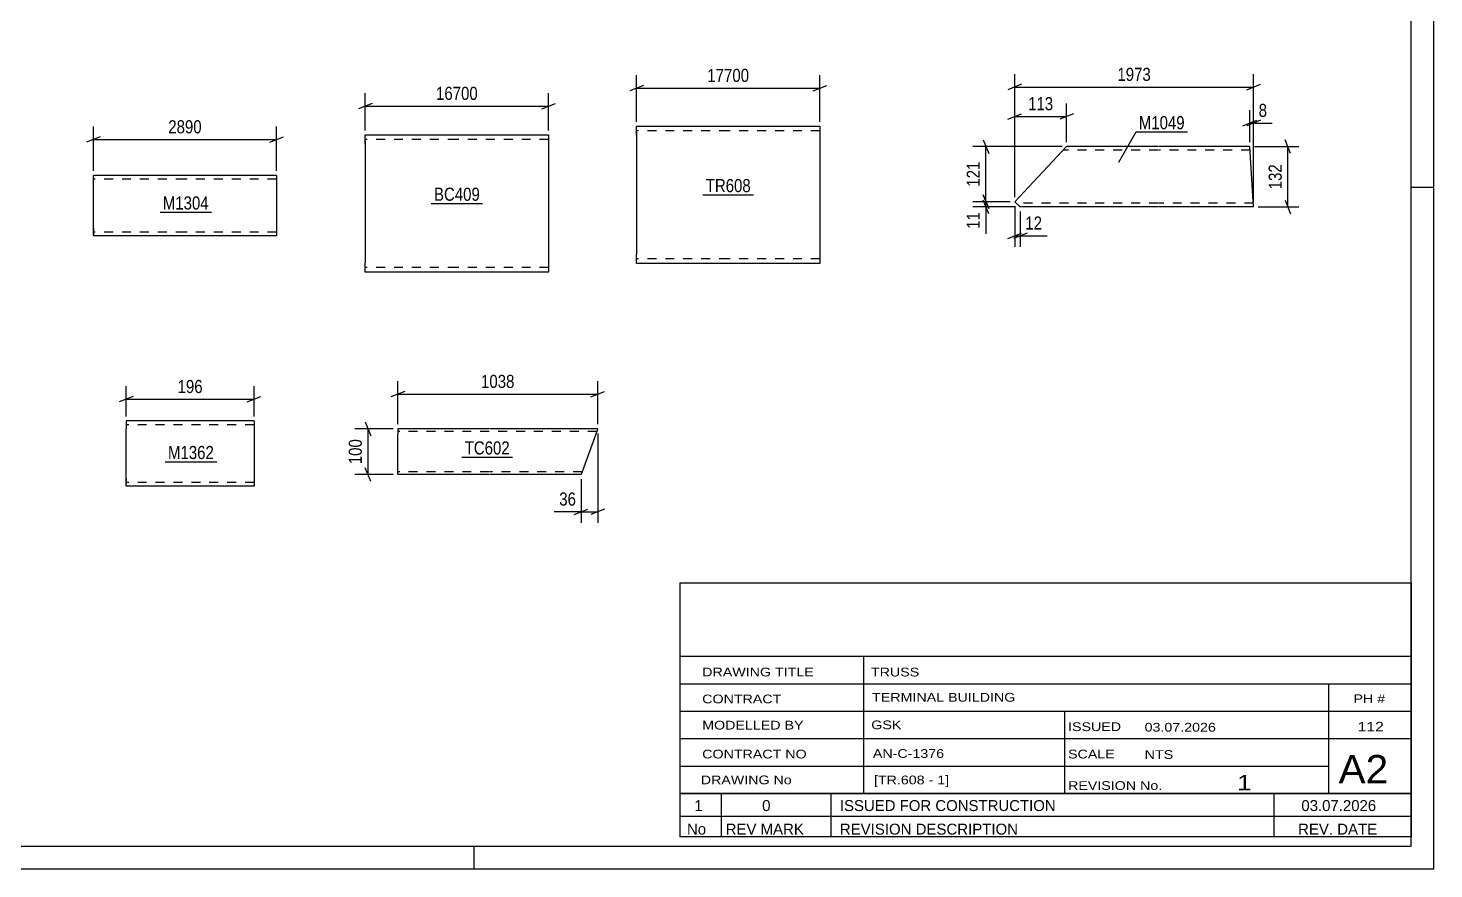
# Model space of a CAD drawing. Header units: millimetres. Extents: x 0 to 594, y 0 to 420.
# Drawn here: x 286.4 to 594, y 0 to 183.9 of the extents above; entities that cross this region are included whole.
import ezdxf

# ---------------------------------------------------------------- set-up
doc = ezdxf.new("R2010")
doc.units = ezdxf.units.MM
doc.linetypes.add('DXK_LINE_DOT2', pattern=[3.9198, 1.9599, -1.9599])
doc.styles.add('Arial Narrow', font='ARIALN.TTF', dxfattribs={"height": 0.2})

# ---------------------------------------------------------------- blocks, each defined once
blk = doc.blocks.new('Unknown-761549947-1163 - 19837')
at = {"color": 5, "linetype": 'Continuous'}
for p, q in [((594, 0), (594, 420)), ((589, 5), (589, 415)), ((594, 149), (589, 149)), ((5, 5), (589, 5)), ((384, 0), (384, 5)), ((0, 0), (594, 0))]:
    blk.add_line(p, q, dxfattribs=at)
blk = doc.blocks.new('Unknown-761549947-21585 - 19837')
at = {"color": 7, "linetype": 'Continuous'}
for p, q in [((429, 16.5), (589, 16.5)), ((589, 16.5), (429, 16.5)), ((429, 16.5), (429, 11.5)), ((438, 16.5), (438, 11.5)), ((462, 16.5), (462, 11.5)), ((559, 16.5), (559, 11.5)), ((589, 16.5), (589, 11.5)), ((429, 11.5), (589, 11.5)), ((429, 11.5), (429, 7)), ((429, 11.5), (589, 11.5)), ((438, 11.5), (438, 7)), ((462, 11.5), (462, 7)), ((559, 11.5), (559, 7)), ((589, 11.5), (589, 7)), ((589, 7), (429, 7))]:
    blk.add_line(p, q, dxfattribs=at)
at = {"color": 7, "linetype": 'Continuous', "style": 'Arial Narrow'}
for s, height, width, p in [('1', 2.39, 1.196471, (432.16, 12.65)), ('0', 2.39, 1.196471, (447, 12.65)), ('ISSUED FOR CONSTRUCTION', 2.3861, 1.196471, (464, 12.65)), ('03.07.2026', 2.386, 1.196471, (565, 12.65)), ('No', 2.386, 1.2, (430.54, 7.5)), ('REV MARK', 2.386, 1.2, (439, 7.5)), ('REVISION DESCRIPTION', 2.3861, 1.2, (464, 7.5)), ('REV. DATE', 2.386, 1.2, (564.28, 7.5))]:
    blk.add_text(s, height=height, dxfattribs=dict(at, width=width)).set_placement(p)
blk = doc.blocks.new('Unknown-761549947-21586 - 19837')
at = {"color": 7, "linetype": 'Continuous'}
for p, q in [((429, 62.55), (429, 16.5)), ((429, 62.55), (589, 62.55)), ((589, 62.5), (589, 16.5)), ((429, 46.5), (589, 46.5)), ((469.14, 46.5), (469.14, 16.5)), ((429, 40.5), (589, 40.5)), ((571, 16.6), (571, 40.5)), ((429, 34.5), (589, 34.5)), ((513.14, 34.5), (513.14, 16.5)), ((429, 28.5), (589, 28.5)), ((429, 22.5), (571, 22.5)), ((429, 16.5), (589, 16.5))]:
    blk.add_line(p, q, dxfattribs=at)
at = {"color": 7, "style": 'Arial Narrow'}
for s, height, width, p in [('DRAWING TITLE', 1.9089, 1.425378, (433.88, 42.1)), ('TRUSS', 1.909, 1.425378, (470.81, 42.09)), ('CONTRACT', 1.909, 1.425378, (433.88, 36.21)), ('TERMINAL BUILDING', 1.9089, 1.425378, (471.06, 36.57)), ('MODELLED BY', 1.9089, 1.425378, (433.88, 30.48)), ('GSK', 1.909, 1.425378, (470.88, 30.54)), ('ISSUED', 1.909, 1.425378, (513.94, 30.14)), ('03.07.2026', 1.909, 1.425378, (530.69, 30.02)), ('CONTRACT NO', 1.9089, 1.425378, (433.88, 24.16)), ('AN-C-1376', 1.909, 1.425378, (471.23, 24.28)), ('SCALE', 1.909, 1.425378, (513.94, 24.15)), ('A2', 6.204, 1.25, (573.14, 18.7)), ('DRAWING No', 1.909, 1.425378, (433.56, 18.5)), ('[TR.608 - 1]', 1.9089, 1.425378, (471.46, 18.49)), ('REVISION No.', 1.9089, 1.425378, (513.94, 17.27)), ('1', 3.34, 1.5, (550.91, 17.18))]:
    blk.add_text(s, height=height, dxfattribs=dict(at, width=width)).set_placement(p)
at = {"color": 7, "linetype": 'Continuous', "style": 'Arial Narrow', "width": 1.43}
for s, height, p in [('PH #', 1.909, (576.4, 36.25)), ('112', 2.1, (577.3, 30.05)), ('NTS', 1.909, (530.7, 24.05))]:
    blk.add_text(s, height=height, dxfattribs=at).set_placement(p)
blk = doc.blocks.new('Part-761549947-13100 - 13099')
at = {"color": 2, "linetype": 'Continuous'}
for p, q in [((367.27, 96.25), (367.27, 95.05)), ((387.27, 96.25), (367.27, 96.25)), ((411, 96.25), (387.37, 96.25)), ((410.87, 95.9), (407.37, 86.25)), ((410.97, 96.16), (410.87, 95.9)), ((411, 96.25), (410.97, 96.16)), ((367.27, 87.45), (367.27, 95.05)), ((367.27, 86.34), (367.27, 87.45)), ((367.27, 86.25), (367.27, 86.34)), ((387.27, 86.25), (367.27, 86.25)), ((407.37, 86.25), (387.37, 86.25))]:
    blk.add_line(p, q, dxfattribs=at)
at = {"color": 7, "linetype": 'DXK_LINE_DOT2'}
for p, q in [((367.27, 96.25), (367.27, 96.16)), ((367.27, 96.16), (367.27, 95.9)), ((387.27, 95.65), (367.27, 95.65)), ((410.78, 95.65), (387.37, 95.65)), ((367.27, 86.6), (367.27, 87.45)), ((387.27, 86.85), (367.27, 86.85)), ((407.59, 86.85), (387.37, 86.85))]:
    blk.add_line(p, q, dxfattribs=at)
blk = doc.blocks.new('Part-761549947-9181 - 9180')
at = {"color": 2, "linetype": 'Continuous'}
for p, q in [((502.27, 145.91), (513.62, 157.98)), ((533.62, 157.98), (513.62, 157.98)), ((553.72, 157.98), (533.72, 157.98)), ((554.53, 144.78), (553.72, 157.98)), ((503.47, 144.78), (502.27, 145.91)), ((533.62, 144.78), (503.47, 144.78)), ((554.53, 144.78), (533.72, 144.78))]:
    blk.add_line(p, q, dxfattribs=at)
at = {"color": 7, "linetype": 'DXK_LINE_DOT2'}
for p, q in [((533.62, 157.18), (512.86, 157.18)), ((553.77, 157.18), (533.72, 157.18)), ((533.62, 145.58), (502.62, 145.58)), ((554.48, 145.58), (533.72, 145.58)), ((554.48, 145.58), (554.47, 145.64))]:
    blk.add_line(p, q, dxfattribs=at)
blk = doc.blocks.new('Part-761549947-9220 - 9219')
at = {"color": 2, "linetype": 'Continuous'}
for p, q in [((320.63, 151.69), (300.63, 151.69)), ((300.63, 140.09), (300.63, 151.69)), ((340.73, 151.69), (320.73, 151.69)), ((340.73, 151.69), (340.73, 138.49)), ((300.63, 140.09), (300.63, 138.49)), ((320.63, 138.49), (300.63, 138.49)), ((340.73, 138.49), (320.73, 138.49))]:
    blk.add_line(p, q, dxfattribs=at)
at = {"color": 7, "linetype": 'DXK_LINE_DOT2'}
for p, q in [((320.63, 150.89), (300.63, 150.89)), ((340.73, 150.89), (320.73, 150.89)), ((300.63, 138.62), (300.63, 140.09)), ((300.63, 139.29), (300.63, 139.35)), ((320.63, 139.29), (300.63, 139.29)), ((340.73, 139.29), (320.73, 139.29)), ((340.73, 139.29), (340.73, 139.35))]:
    blk.add_line(p, q, dxfattribs=at)
blk = doc.blocks.new('Part-761549947-9278 - 9277')
at = {"color": 2, "linetype": 'Continuous'}
for p, q in [((360.15, 158.53), (360.15, 160.53)), ((360.15, 160.53), (380.15, 160.53)), ((380.25, 160.53), (400.25, 160.53)), ((400.25, 160.53), (400.25, 130.53)), ((360.15, 158.53), (360.15, 132.53)), ((360.15, 130.53), (360.15, 132.53)), ((380.15, 130.53), (360.15, 130.53)), ((400.25, 130.53), (380.25, 130.53))]:
    blk.add_line(p, q, dxfattribs=at)
at = {"color": 7, "linetype": 'DXK_LINE_DOT2'}
for p, q in [((380.15, 159.53), (360.15, 159.53)), ((360.15, 159.24), (360.15, 158.53)), ((400.25, 159.53), (380.25, 159.53)), ((360.15, 131.53), (360.15, 131.61)), ((360.15, 131.53), (360.15, 131.61)), ((380.15, 131.53), (360.15, 131.53)), ((400.25, 131.53), (380.25, 131.53)), ((400.25, 131.53), (400.25, 131.61))]:
    blk.add_line(p, q, dxfattribs=at)
blk = doc.blocks.new('Part-761549947-9370 - 9369')
at = {"color": 2, "linetype": 'Continuous'}
for p, q in [((307.81, 97.97), (307.81, 96.26)), ((335.81, 97.97), (307.81, 97.97)), ((307.81, 85.4), (307.81, 96.26)), ((335.81, 97.84), (335.81, 97.97)), ((335.81, 97.84), (335.81, 96.26)), ((335.81, 96.26), (335.81, 83.69)), ((307.81, 83.82), (307.81, 85.4)), ((307.81, 83.69), (307.81, 83.82)), ((335.81, 83.69), (307.81, 83.69))]:
    blk.add_line(p, q, dxfattribs=at)
at = {"color": 7, "linetype": 'DXK_LINE_DOT2'}
for p, q in [((335.81, 97.12), (307.81, 97.12)), ((335.81, 97.47), (335.81, 96.26)), ((307.81, 85.4), (307.81, 84.19)), ((307.81, 84.54), (307.81, 84.61)), ((335.81, 84.54), (307.81, 84.54)), ((307.81, 83.69), (307.81, 83.69)), ((335.81, 84.61), (335.81, 84.75)), ((335.81, 84.54), (335.81, 84.61)), ((335.81, 84.54), (335.81, 84.61))]:
    blk.add_line(p, q, dxfattribs=at)
blk = doc.blocks.new('Part-761549947-9390 - 9389')
at = {"color": 2, "linetype": 'Continuous'}
for p, q in [((419.53, 160.42), (419.53, 162.42)), ((419.53, 162.42), (439.53, 162.42)), ((419.53, 160.42), (419.53, 134.42)), ((439.63, 162.42), (459.63, 162.42)), ((459.63, 162.42), (459.63, 132.42)), ((419.53, 132.42), (419.53, 134.42)), ((439.53, 132.42), (419.53, 132.42)), ((459.63, 132.42), (439.63, 132.42))]:
    blk.add_line(p, q, dxfattribs=at)
at = {"color": 7, "linetype": 'DXK_LINE_DOT2'}
for p, q in [((439.53, 161.42), (419.53, 161.42)), ((419.53, 161.12), (419.53, 160.42)), ((459.63, 161.42), (439.63, 161.42)), ((419.53, 133.42), (419.53, 133.49)), ((419.53, 133.42), (419.53, 133.49)), ((439.53, 133.42), (419.53, 133.42)), ((459.63, 133.42), (439.63, 133.42)), ((459.63, 133.42), (459.63, 133.49))]:
    blk.add_line(p, q, dxfattribs=at)
blk = doc.blocks.new('StraightDimension-761549947-13267 - 13099')
at = {"color": 7, "linetype": 'Continuous'}
for p, q in [((367.27, 97.25), (367.27, 106.69)), ((411, 97.25), (411, 106.69)), ((368.77, 104.44), (365.77, 103.24)), ((367.27, 103.84), (411, 103.84)), ((409.5, 103.24), (412.5, 104.44))]:
    blk.add_line(p, q, dxfattribs=at)
at = {"color": 0}
blk.add_wipeout([(393.39, 104.59), (393.39, 108.79), (384.88, 108.79), (384.88, 104.59)], dxfattribs=at)
at = {"color": 3, "style": 'Arial Narrow'}
blk.add_text('1038', height=2.863, dxfattribs=at).set_placement((385.48, 105.19))
blk = doc.blocks.new('StraightDimension-761549947-13290 - 13099')
at = {"color": 7, "linetype": 'Continuous'}
for p, q in [((411, 95.25), (411, 75.71)), ((407.37, 85.25), (407.37, 75.71)), ((405.87, 77.51), (408.87, 78.71)), ((407.37, 78.11), (411, 78.11)), ((412.5, 78.71), (409.5, 77.51))]:
    blk.add_line(p, q, dxfattribs=at)
at = {"color": 0}
blk.add_wipeout([(406.84, 78.86), (406.84, 83.06), (401.99, 83.06), (401.99, 78.86)], dxfattribs=at)
at = {"color": 7, "linetype": 'Continuous'}
blk.add_line((407.37, 78.11), (401.46, 78.11), dxfattribs=at)
blk.add_line((407.37, 78.11), (401.46, 78.11), dxfattribs=at)
at = {"color": 3, "style": 'Arial Narrow'}
blk.add_text('36', height=2.863, dxfattribs=at).set_placement((402.59, 79.46))
blk = doc.blocks.new('StraightDimension-761549947-13309 - 13099')
at = {"color": 7, "linetype": 'Continuous'}
for p, q in [((366.27, 96.25), (357.89, 96.25)), ((360.14, 97.75), (361.34, 94.75)), ((360.74, 86.25), (360.74, 96.25)), ((366.27, 86.25), (357.89, 86.25)), ((361.34, 84.75), (360.14, 87.75))]:
    blk.add_line(p, q, dxfattribs=at)
at = {"color": 0}
blk.add_wipeout([(359.99, 94.59), (355.79, 94.59), (355.79, 87.91), (359.99, 87.91)], dxfattribs=at)
at = {"color": 3, "style": 'Arial Narrow'}
blk.add_text('100', height=2.863, rotation=90.0002, dxfattribs=at).set_placement((359.39, 88.51))
blk = doc.blocks.new('StraightDimension-761549947-9464 - 9180')
at = {"color": 7, "linetype": 'Continuous'}
for p, q in [((554.72, 157.98), (564.45, 157.98)), ((562.65, 156.48), (561.45, 159.48)), ((562.05, 144.78), (562.05, 157.98)), ((555.53, 144.78), (564.45, 144.78)), ((561.45, 146.28), (562.65, 143.28))]:
    blk.add_line(p, q, dxfattribs=at)
at = {"color": 0}
blk.add_wipeout([(561.3, 154.72), (557.1, 154.72), (557.1, 148.04), (561.3, 148.04)], dxfattribs=at)
at = {"color": 3, "style": 'Arial Narrow'}
blk.add_text('132', height=2.863, rotation=90.0002, dxfattribs=at).set_placement((560.7, 148.64))
blk = doc.blocks.new('StraightDimension-761549947-9448 - 9180')
at = {"color": 7, "linetype": 'Continuous'}
for p, q in [((502.27, 146.91), (502.27, 167.43)), ((513.62, 158.98), (513.62, 167.43)), ((500.77, 163.98), (503.77, 165.18)), ((502.27, 164.58), (513.62, 164.58)), ((515.12, 165.18), (512.12, 163.98))]:
    blk.add_line(p, q, dxfattribs=at)
at = {"color": 0}
blk.add_wipeout([(511.28, 165.33), (511.28, 169.53), (504.6, 169.53), (504.6, 165.33)], dxfattribs=at)
at = {"color": 3, "style": 'Arial Narrow'}
blk.add_text('113', height=2.863, dxfattribs=at).set_placement((505.2, 165.93))
blk = doc.blocks.new('StraightDimension-761549947-13042 - 9180')
at = {"color": 7, "linetype": 'Continuous'}
for p, q in [((512.62, 157.98), (493.13, 157.98)), ((495.38, 159.48), (496.58, 156.48)), ((495.98, 145.91), (495.98, 157.98)), ((501.27, 145.91), (493.13, 145.91)), ((496.58, 144.41), (495.38, 147.41))]:
    blk.add_line(p, q, dxfattribs=at)
at = {"color": 0}
blk.add_wipeout([(495.23, 155.29), (491.03, 155.29), (491.03, 148.61), (495.23, 148.61)], dxfattribs=at)
at = {"color": 3, "style": 'Arial Narrow'}
blk.add_text('121', height=2.863, rotation=90.0002, dxfattribs=at).set_placement((494.63, 149.21))
blk = doc.blocks.new('StraightDimension-761549947-9452 - 9180')
at = {"color": 7, "linetype": 'Continuous'}
for p, q in [((502.27, 144.91), (502.27, 136.08)), ((503.47, 143.78), (503.47, 136.08)), ((500.77, 137.88), (503.77, 139.08)), ((504.97, 139.08), (501.97, 137.88)), ((502.27, 138.48), (503.47, 138.48))]:
    blk.add_line(p, q, dxfattribs=at)
at = {"color": 0}
blk.add_wipeout([(508.85, 139.23), (508.85, 143.43), (503.99, 143.43), (503.99, 139.23)], dxfattribs=at)
at = {"color": 7, "linetype": 'Continuous'}
blk.add_line((503.47, 138.48), (509.38, 138.48), dxfattribs=at)
blk.add_line((503.47, 138.48), (509.38, 138.48), dxfattribs=at)
at = {"color": 3, "style": 'Arial Narrow'}
blk.add_text('12', height=2.863, dxfattribs=at).set_placement((504.59, 139.83))
blk = doc.blocks.new('StraightDimension-761549947-9444 - 9180')
at = {"color": 7, "linetype": 'Continuous'}
for p, q in [((552.22, 162.53), (555.22, 163.73)), ((556.03, 163.73), (553.03, 162.53)), ((553.72, 158.98), (553.72, 165.98)), ((553.72, 163.13), (554.53, 163.13)), ((554.53, 145.78), (554.53, 165.98))]:
    blk.add_line(p, q, dxfattribs=at)
at = {"color": 0}
blk.add_wipeout([(558.08, 163.88), (558.08, 168.08), (555.05, 168.08), (555.05, 163.88)], dxfattribs=at)
at = {"color": 7, "linetype": 'Continuous'}
blk.add_line((554.53, 163.13), (558.61, 163.13), dxfattribs=at)
blk.add_line((554.53, 163.13), (558.61, 163.13), dxfattribs=at)
at = {"color": 3, "style": 'Arial Narrow'}
blk.add_text('8', height=2.86, dxfattribs=at).set_placement((555.65, 164.48))
blk = doc.blocks.new('StraightDimension-761549947-9470 - 9180')
at = {"color": 7, "linetype": 'Continuous'}
for p, q in [((502.27, 146.91), (502.27, 173.85)), ((554.53, 145.78), (554.53, 173.85)), ((503.77, 171.6), (500.77, 170.4)), ((502.27, 171), (554.53, 171)), ((553.03, 170.4), (556.03, 171.6))]:
    blk.add_line(p, q, dxfattribs=at)
at = {"color": 0}
blk.add_wipeout([(532.65, 171.75), (532.65, 175.95), (524.14, 175.95), (524.14, 171.75)], dxfattribs=at)
at = {"color": 3, "style": 'Arial Narrow'}
blk.add_text('1973', height=2.863, dxfattribs=at).set_placement((524.74, 172.35))
blk = doc.blocks.new('StraightDimension-761549947-13043 - 9180')
at = {"color": 7, "linetype": 'Continuous'}
for p, q in [((501.27, 145.91), (493.13, 145.91)), ((502.47, 144.78), (493.13, 144.78)), ((495.38, 147.41), (496.58, 144.41)), ((496.58, 143.28), (495.38, 146.28)), ((495.98, 144.78), (495.98, 145.91))]:
    blk.add_line(p, q, dxfattribs=at)
at = {"color": 0}
blk.add_wipeout([(495.23, 144.26), (491.03, 144.26), (491.03, 139.4), (495.23, 139.4)], dxfattribs=at)
at = {"color": 7, "linetype": 'Continuous'}
blk.add_line((495.98, 144.78), (495.98, 138.88), dxfattribs=at)
blk.add_line((495.98, 144.78), (495.98, 138.88), dxfattribs=at)
at = {"color": 3, "style": 'Arial Narrow'}
blk.add_text('11', height=2.863, rotation=90.0002, dxfattribs=at).set_placement((494.63, 140))
blk = doc.blocks.new('StraightDimension-761549947-9606 - 9219')
at = {"color": 7, "linetype": 'Continuous'}
for p, q in [((302.13, 160.13), (299.13, 158.93)), ((300.63, 152.69), (300.63, 162.38)), ((339.23, 158.93), (342.23, 160.13)), ((340.73, 152.69), (340.73, 162.38)), ((300.63, 159.53), (340.73, 159.53))]:
    blk.add_line(p, q, dxfattribs=at)
at = {"color": 0}
blk.add_wipeout([(324.94, 160.28), (324.94, 164.48), (316.43, 164.48), (316.43, 160.28)], dxfattribs=at)
at = {"color": 3, "style": 'Arial Narrow'}
blk.add_text('2890', height=2.863, dxfattribs=at).set_placement((317.03, 160.88))
blk = doc.blocks.new('StraightDimension-761549947-9726 - 9277')
at = {"color": 7, "linetype": 'Continuous'}
for p, q in [((360.15, 161.53), (360.15, 169.69)), ((400.25, 161.53), (400.25, 169.69)), ((361.65, 167.44), (358.65, 166.24)), ((360.15, 166.84), (400.25, 166.84)), ((398.75, 166.24), (401.75, 167.44))]:
    blk.add_line(p, q, dxfattribs=at)
at = {"color": 0}
blk.add_wipeout([(385.37, 167.59), (385.37, 171.79), (375.03, 171.79), (375.03, 167.59)], dxfattribs=at)
at = {"color": 3, "style": 'Arial Narrow'}
blk.add_text('16700', height=2.863, dxfattribs=at).set_placement((375.63, 168.19))
blk = doc.blocks.new('StraightDimension-761549947-9861 - 9369')
at = {"color": 7, "linetype": 'Continuous'}
for p, q in [((307.81, 98.97), (307.81, 105.57)), ((335.81, 98.97), (335.81, 105.57)), ((309.31, 103.32), (306.31, 102.12)), ((307.81, 102.72), (335.81, 102.72)), ((334.31, 102.12), (337.31, 103.32))]:
    blk.add_line(p, q, dxfattribs=at)
at = {"color": 0}
blk.add_wipeout([(325.16, 103.47), (325.16, 107.67), (318.47, 107.67), (318.47, 103.47)], dxfattribs=at)
at = {"color": 3, "style": 'Arial Narrow'}
blk.add_text('196', height=2.863, dxfattribs=at).set_placement((319.07, 104.07))
blk = doc.blocks.new('StraightDimension-761549947-9901 - 9389')
at = {"color": 7, "linetype": 'Continuous'}
for p, q in [((419.53, 163.42), (419.53, 173.62)), ((459.63, 163.42), (459.63, 173.62)), ((421.03, 171.37), (418.03, 170.17)), ((419.53, 170.77), (459.63, 170.77)), ((458.13, 170.17), (461.13, 171.37))]:
    blk.add_line(p, q, dxfattribs=at)
at = {"color": 0}
blk.add_wipeout([(444.75, 171.52), (444.75, 175.72), (434.41, 175.72), (434.41, 171.52)], dxfattribs=at)
at = {"color": 3, "style": 'Arial Narrow'}
blk.add_text('17700', height=2.863, dxfattribs=at).set_placement((435.01, 172.12))
blk = doc.blocks.new('Mark-761549947-13319 - 13099')
at = {"color": 0}
blk.add_wipeout([(391.77, 90.64), (391.77, 93.64), (381.9, 93.64), (381.9, 90.64)], dxfattribs=at)
blk.add_wipeout([(391.77, 90.64), (391.77, 93.64), (381.9, 93.64), (381.9, 90.64)], dxfattribs=at)
at = {"color": 30, "linetype": 'Continuous'}
blk.add_line((381.3, 90.04), (392.37, 90.04), dxfattribs=at)
at = {"color": 3, "style": 'Arial Narrow'}
blk.add_text('TC602', height=2.863, dxfattribs=at).set_placement((381.9, 90.64))
blk = doc.blocks.new('Mark-761549947-9907 - 9180')
at = {"color": 0}
blk.add_wipeout([(539.47, 161.78), (539.47, 164.78), (529.42, 164.78), (529.42, 161.78)], dxfattribs=at)
blk.add_wipeout([(539.47, 161.78), (539.47, 164.78), (529.42, 164.78), (529.42, 161.78)], dxfattribs=at)
at = {"color": 30, "linetype": 'Continuous'}
for p, q in [((525.05, 154.6), (528.82, 161.18)), ((528.82, 161.18), (540.07, 161.18))]:
    blk.add_line(p, q, dxfattribs=at)
at = {"color": 3, "style": 'Arial Narrow'}
blk.add_text('M1049', height=2.863, dxfattribs=at).set_placement((529.42, 161.78))
blk = doc.blocks.new('Mark-761549947-9922 - 9219')
at = {"color": 0}
blk.add_wipeout([(325.89, 144.22), (325.89, 147.22), (315.83, 147.22), (315.83, 144.22)], dxfattribs=at)
blk.add_wipeout([(325.89, 144.22), (325.89, 147.22), (315.83, 147.22), (315.83, 144.22)], dxfattribs=at)
at = {"color": 30, "linetype": 'Continuous'}
blk.add_line((315.23, 143.62), (326.49, 143.62), dxfattribs=at)
at = {"color": 3, "style": 'Arial Narrow'}
blk.add_text('M1304', height=2.863, dxfattribs=at).set_placement((315.83, 144.22))
blk = doc.blocks.new('Mark-761549947-9941 - 9277')
at = {"color": 0}
blk.add_wipeout([(385.22, 146.13), (385.22, 149.13), (375.18, 149.13), (375.18, 146.13)], dxfattribs=at)
blk.add_wipeout([(385.22, 146.13), (385.22, 149.13), (375.18, 149.13), (375.18, 146.13)], dxfattribs=at)
at = {"color": 30, "linetype": 'Continuous'}
blk.add_line((374.58, 145.53), (385.82, 145.53), dxfattribs=at)
at = {"color": 3, "style": 'Arial Narrow'}
blk.add_text('BC409', height=2.863, dxfattribs=at).set_placement((375.18, 146.13))
blk = doc.blocks.new('Mark-761549947-9964 - 9369')
at = {"color": 0}
blk.add_wipeout([(327.03, 89.64), (327.03, 92.64), (316.97, 92.64), (316.97, 89.64)], dxfattribs=at)
blk.add_wipeout([(327.03, 89.64), (327.03, 92.64), (316.97, 92.64), (316.97, 89.64)], dxfattribs=at)
at = {"color": 30, "linetype": 'Continuous'}
blk.add_line((316.37, 89.04), (327.63, 89.04), dxfattribs=at)
at = {"color": 3, "style": 'Arial Narrow'}
blk.add_text('M1362', height=2.863, dxfattribs=at).set_placement((316.97, 89.64))
blk = doc.blocks.new('Mark-761549947-9972 - 9389')
at = {"color": 0}
blk.add_wipeout([(444.52, 148.02), (444.52, 151.02), (434.65, 151.02), (434.65, 148.02)], dxfattribs=at)
blk.add_wipeout([(444.52, 148.02), (444.52, 151.02), (434.65, 151.02), (434.65, 148.02)], dxfattribs=at)
at = {"color": 30, "linetype": 'Continuous'}
blk.add_line((434.05, 147.42), (445.12, 147.42), dxfattribs=at)
at = {"color": 3, "style": 'Arial Narrow'}
blk.add_text('TR608', height=2.863, dxfattribs=at).set_placement((434.65, 148.02))

msp = doc.modelspace()

# ---------------------------------------------------------------- block references
for name in ['Unknown-761549947-1163 - 19837', 'Part-761549947-9278 - 9277', 'Part-761549947-9390 - 9389', 'Part-761549947-9181 - 9180', 'Part-761549947-9220 - 9219', 'Part-761549947-9370 - 9369', 'Part-761549947-13100 - 13099', 'Unknown-761549947-21586 - 19837', 'Unknown-761549947-21585 - 19837']:
    msp.add_blockref(name, (0, 0))

# ---------------------------------------------------------------- next in the draw order: block references
for name in ['StraightDimension-761549947-9901 - 9389', 'StraightDimension-761549947-9726 - 9277', 'StraightDimension-761549947-9448 - 9180', 'StraightDimension-761549947-9606 - 9219', 'StraightDimension-761549947-9464 - 9180', 'Mark-761549947-9972 - 9389', 'Mark-761549947-9941 - 9277', 'Mark-761549947-9922 - 9219', 'StraightDimension-761549947-13267 - 13099', 'StraightDimension-761549947-9861 - 9369', 'Mark-761549947-9964 - 9369', 'Mark-761549947-13319 - 13099', 'StraightDimension-761549947-13290 - 13099']:
    msp.add_blockref(name, (0, 0))

# ---------------------------------------------------------------- next in the draw order: block references
for name in ['StraightDimension-761549947-9444 - 9180', 'StraightDimension-761549947-13042 - 9180', 'StraightDimension-761549947-13309 - 13099']:
    msp.add_blockref(name, (0, 0))

# ---------------------------------------------------------------- next in the draw order: block references
msp.add_blockref('StraightDimension-761549947-9452 - 9180', (0, 0))

# ---------------------------------------------------------------- next in the draw order: block references
msp.add_blockref('StraightDimension-761549947-9470 - 9180', (0, 0))

# ---------------------------------------------------------------- next in the draw order: block references
for name in ['Mark-761549947-9907 - 9180', 'StraightDimension-761549947-13043 - 9180']:
    msp.add_blockref(name, (0, 0))

doc.saveas('drawing.dxf')
